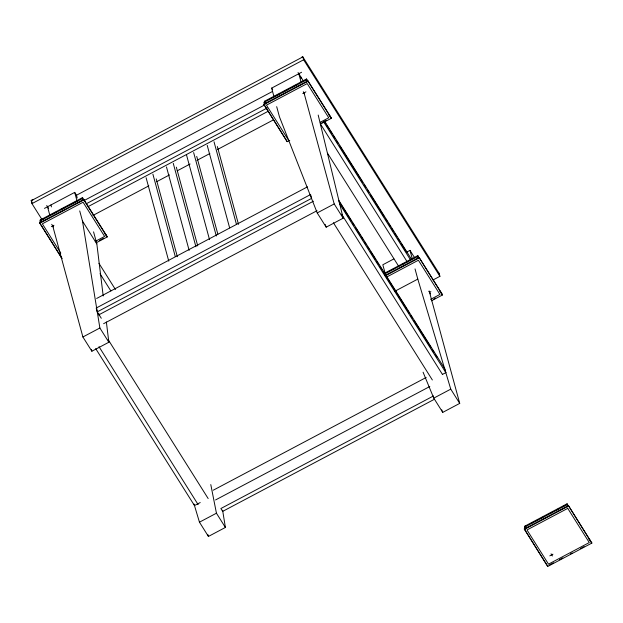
<?xml version="1.0" encoding="UTF-8"?>
<svg xmlns="http://www.w3.org/2000/svg" width="623" height="623" viewBox="0 0 623 623"><rect width="100%" height="100%" fill="white"/><g stroke="black" fill="none" stroke-linecap="round" stroke-linejoin="round"><path stroke-width="0.93" d="M306.625 80.063L306.594 78.981L264.378 101.339L265.024 102.086M417.807 256.715L417.776 255.64L383.994 273.52M567.14 504.864L567.109 503.781L524.885 526.139L525.539 526.887M82.851 200.333L83.038 198.223L39.833 221.095L41.445 222.255M418.158 258.327L418.345 256.209L384.734 273.956M82.314 199.368L82.47 197.647L40.246 220.005L40.9 220.752M547.773 565.357L547.703 566.471L591.85 543.1L568.41 505.58L524.262 528.95L547.703 566.471M306.835 82.143L307.17 79.557L263.957 102.429L266.083 103.714M567.351 506.943L567.685 504.357L524.473 527.237L526.085 528.39M307.676 81.348L307.894 80.772L331.21 117.817L331.335 118.292L320.3 124.141M568.192 506.149L568.41 505.58L591.85 543.1M82.057 198.41L82.47 197.647M417.363 256.403L417.776 255.64M566.696 504.552L567.109 503.781M83.443 200.256L83.77 199.438L107.078 236.483L107.211 236.958L96.176 242.806M418.749 258.249L419.077 257.431L442.385 294.477L442.517 294.952L431.482 300.8M82.477 198.947L82.937 198.223M417.784 256.941L418.243 256.217M567.117 505.082L567.576 504.357M440.196 291.541L439.55 290.793M306.594 78.981L304.483 80.647M302.007 56.919L302.762 56.701L303.627 59.785L439.908 276.332L433.032 279.968M329.941 116.314L329.396 115.387M41.803 219.265L31.952 203.62L303.627 59.785M44.459 208.394L74.69 192.39L76.481 195.24L77.221 197.95M273.918 96.448L271.651 88.108L301.594 72.252M76.481 195.24L272.516 91.449M42.154 219.537L43.851 218.642M51.491 214.592L56.584 211.898M60.828 209.647L65.08 207.404M70.173 204.71L77.813 200.661M273.925 96.83L279.018 94.135M283.263 91.885L287.507 89.634M292.6 86.94L296.844 84.689M39.747 223.291L83.895 199.921L83.77 199.438L39.623 222.816L62.027 258.685M263.879 104.625L308.027 81.255L307.894 80.772L263.747 104.15L287.187 141.67L289.734 140.323M83.832 200.692L264.448 105.061M86.589 203.612L267.212 107.981M88.388 206.462L268.147 111.283M51.39 226.632L53.952 225.269M302.794 93.52L305.924 91.861M92.959 215.433L148.835 185.849M156.568 181.752L169.464 174.931M177.197 170.834L190.093 164.005M196.969 160.368L209.858 153.538M217.598 149.442L273.466 119.865M95.272 241.381L104.617 236.436L83.093 202.241L42.348 223.821L60.789 253.125M320.253 122.264L328.742 117.77L307.225 83.575L266.473 105.155L287.99 139.342M99.439 240.525L103.683 238.282M321.865 122.762L326.117 120.512M96.635 298.472L307.466 186.845M97.258 311.866L311.617 198.371L310.581 194.54L96.215 308.035L97.258 311.866L101.292 318.275M99.049 314.716L313.416 201.213M103.62 323.687L317.029 210.699M106.369 321.998L108.846 342.245L91.869 351.232L82.898 336.988L99.882 327.994L82.493 221.11L79.721 210.917M318.197 115.053L343.164 218.182L326.179 227.177L317.216 212.926L334.193 203.939L303.907 92.461M393.861 258.919L382.826 264.767L385.092 273.108M406.601 252.183L409.996 250.384L414.606 257.712M392.739 269.44L394.437 268.544M402.076 264.495L403.782 263.599M385.115 275.413L419.077 257.431L442.517 294.952M385.248 275.896L419.201 257.914M386.992 276.869L418.399 260.235L439.924 294.43L430.579 299.375M394.873 291.245L417.799 279.104L415.027 268.91M429.543 292.327L430.882 291.619M433.896 298.97L435.594 298.074M213.261 490.208L426.187 377.468M200.224 502.543L194.485 505.58L199.453 522.191L208.425 536.442L225.401 527.447L222.606 510.268M442.439 374.423L445.834 372.624L444.791 368.793L338.772 200.326L339.808 204.157L445.834 372.624M215.55 499.95L429.815 386.501M433.53 395.932L220.877 508.524L222.676 511.374L434.465 399.234M199.453 522.191L216.438 513.204L210.792 484.585M429.177 290.972L459.719 403.393L442.735 412.379L433.772 398.136L450.756 389.141L417.799 279.104M531.886 522.977L533.584 522.082M535.282 521.178L536.979 520.283M541.231 518.032L542.929 517.137M550.568 513.087L552.266 512.192M556.51 509.941L558.208 509.046M562.452 506.795L564.15 505.899M524.395 529.425L568.542 506.055M549.805 555.864L552.936 554.205M549.268 565.092L553.52 562.842M559.462 559.695L562.857 557.904M570.497 553.855L572.194 552.959M580.683 548.458L584.078 546.667M264.105 102.297L265.196 102.203M39.981 220.963L40.62 220.846M105.544 235.066L105.972 234.676L104.835 233.859M440.85 293.059L441.279 292.67L440.92 292.257M524.621 527.097L525.711 527.003M590.183 541.2L590.503 540.608L589.475 539.993M264.378 101.339L264.798 101.253M328.594 114.967L328.889 114.406M40.246 220.005L41.305 219.989M524.885 526.139L525.944 526.124M589.109 539.767L589.646 539.479L588.883 538.934M33.315 199.617L31.212 200.287L31.952 203.62M265.009 104.282L263.747 104.15L287.187 141.67M525.524 529.083L524.262 528.95L547.57 565.988M40.285 222.917L39.623 222.816L61.895 258.21M331.21 117.817L330.525 117.646M442.385 294.477L441.372 294.204M107.078 236.483L106.066 236.21M591.718 542.617L591.04 542.446M104.243 232.8L104.999 233.345M437.735 272.072L439.013 273.201L439.908 276.332M439.129 273.458L302.84 56.911L31.173 200.746L32.209 202.389M308.027 81.255L331.335 118.292M298.051 72.502L303.619 81.356M324.567 121.158L411.562 259.386M324.801 122.201L325.837 123.845M326.873 125.496L328.944 128.79M329.98 130.441L332.051 133.735M333.095 135.378L335.166 138.672M336.202 140.323L338.273 143.617M339.831 146.086L360.047 178.209M361.083 179.852L362.641 182.329M364.19 184.797L365.748 187.266M367.305 189.742L368.855 192.211M370.412 194.68L384.407 216.921M385.442 218.564L387.514 221.858M388.557 223.509L390.629 226.803M391.665 228.446L393.736 231.748M394.772 233.391L396.851 236.685M397.887 238.336L399.958 241.631M400.994 243.274L406.18 251.513M323.532 121.695L410.526 259.931M303.315 91.752L304.67 93.902M428.897 291.299L430.548 293.924M320.534 124.125L407.255 261.933M327.527 153.227L398.767 266.426M271.651 88.108L272.672 89.735M339.924 202.825L341.996 206.12M343.032 207.763L351.325 220.939M352.361 222.582L353.919 225.059M355.468 227.527L357.026 229.996M358.061 231.639L360.133 234.933M361.169 236.584L363.24 239.878M364.276 241.522L366.355 244.816M367.391 246.459L369.462 249.753M370.498 251.404L375.677 259.635M376.713 261.278L378.784 264.573M379.82 266.223L381.899 269.518M382.935 271.161L385.006 274.455M386.556 276.924L406.764 309.031M407.8 310.682L409.358 313.151M410.915 315.62L412.465 318.088M414.022 320.565L431.124 347.727M432.16 349.378L434.231 352.673M435.267 354.316L437.338 357.61M341.583 214.172L442.54 374.579M334.193 203.939L343.164 218.182M450.756 389.141L459.719 403.393M551.059 553.824L552.414 555.973M333.383 222.715L432.346 379.968M83.895 199.921L107.211 236.958M82.493 221.11L96.838 243.905L103.192 295.964M98.94 263.295L115.457 289.539M100.007 273.692L110.847 290.918M46.733 205.512L48.477 208.292M51.717 224.319L53.368 226.951M108.161 339.644L208.168 498.548M99.882 327.994L108.846 342.245M216.438 513.204L225.401 527.447M99.002 346.676L198.13 504.614M95.701 348.623L194.485 505.58L194.065 504.054M423.079 372.196L433.772 398.136M441.73 409.817L442.735 412.379M317.216 212.926L279.454 116.828L276.682 106.642M325.167 224.436L326.179 227.177M409.996 250.384L412.262 258.724M300.613 76.574L301.135 78.514M298.814 73.724L301.104 82.158M217.349 146.537L238.492 224.35M214.016 141.771L236.429 224.272M207.225 145.369L229.638 227.87M196.72 156.389L217.855 234.201M193.636 152.565L216.313 236M186.596 155.22L209.515 239.598M176.34 167.174L197.74 245.921M173.264 163.351L195.934 246.786M166.473 166.948L189.143 250.384M156.217 178.902L177.36 256.715M152.892 174.136L175.304 256.637M146.101 177.734L168.771 261.169M207.911 534.565L208.425 536.442M93.567 231.865L96.838 243.905M74.69 192.39L76.956 200.731M50.915 204.975L51.444 206.914M47.519 206.774L49.809 215.2M52.612 225.51L82.898 336.988M91.417 349.355L91.869 351.232M98.893 313.743L99.182 315.518M567.74 508.376L526.988 529.955L548.505 564.15L589.257 542.571L567.74 508.376"/></g></svg>
